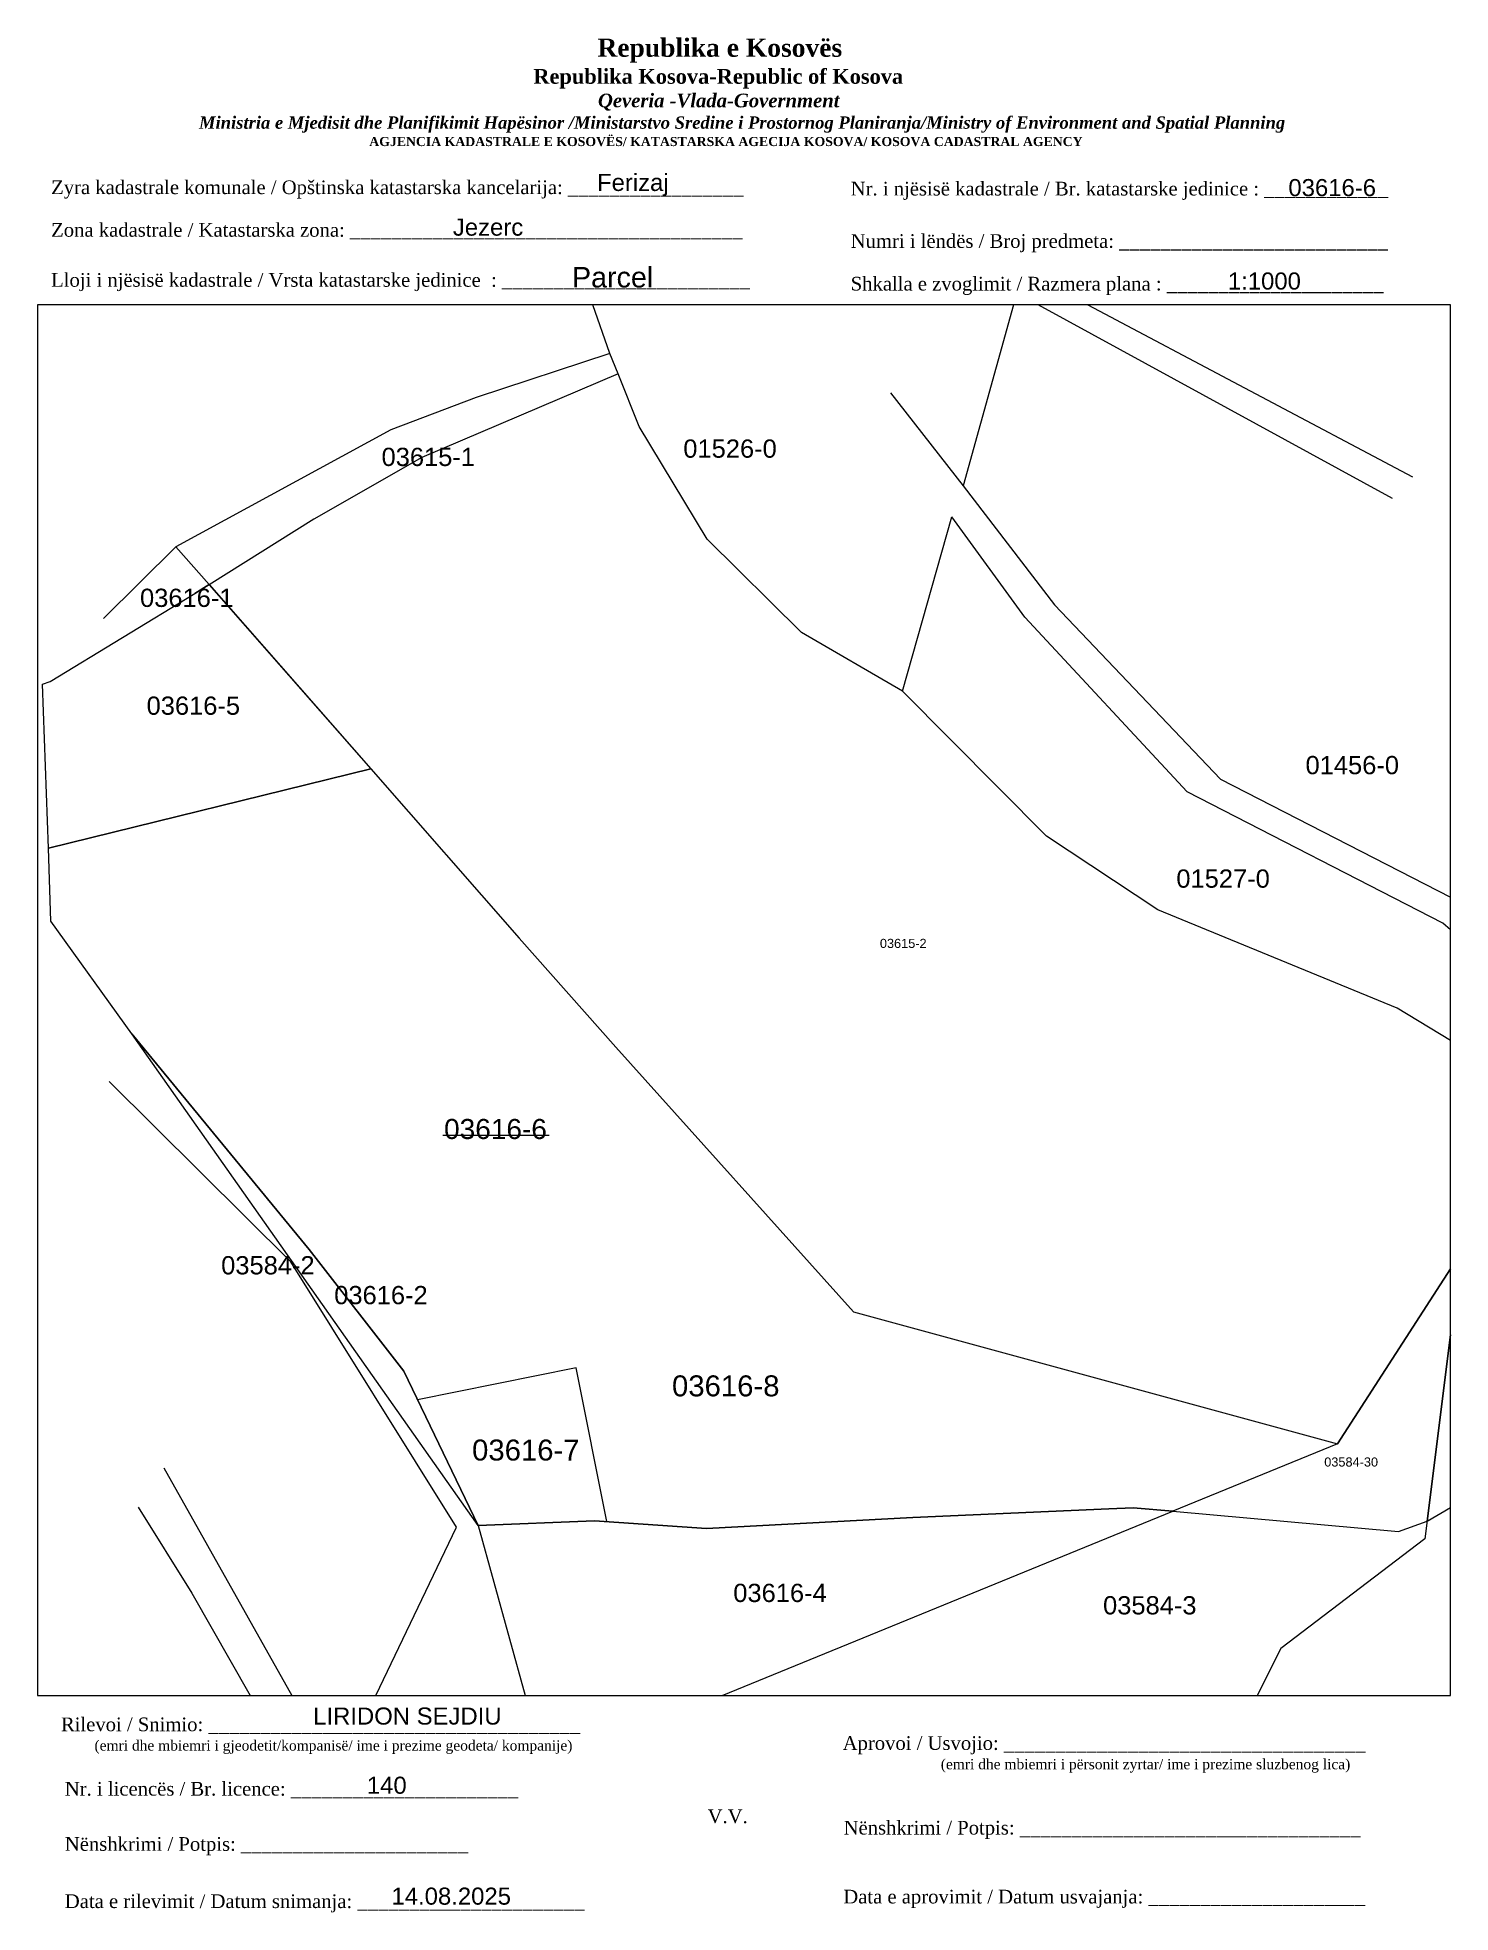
# Paper-space layout 'Manuali' of a CAD drawing. Header units: metres, sheet in millimetres. Extents: x 1 to 208, y 2 to 276.
# The model-space entities are those that its viewports show. They can reach past a viewport. Long polylines and large blocks are cut down to what shows.
import ezdxf

# ---------------------------------------------------------------- set-up
doc = ezdxf.new("R2010")
doc.units = ezdxf.units.M
doc.layers.get('0').update_dxf_attribs({"lineweight": 0})
for name, color, linetype, lineweight in [('Korniza e jashtme', 7, 'Continuous', 0), ('Nr Parceles Baze', 7, 'Continuous', 0), ('Nr-Kojshi', 251, 'Continuous', 0), ('Nr-Ri', 1, 'Continuous', 0), ('Parc-Kojshi', 251, 'Continuous', 0), ('Parc-Re', 1, 'Continuous', 0), ('Parcela Baze', 7, 'Continuous', 0)]:
    doc.layers.add(name, color=color, linetype=linetype, lineweight=lineweight)
doc.styles.get("Standard").update_dxf_attribs({"font": 'arial.ttf'})

msp = doc.modelspace()

# ---------------------------------------------------------------- linework, layer by layer
at = {"layer": 'Parc-Kojshi'}
for points in [[(7500186.61, 4691479.9), (7500183.16, 4691489.74)], [(7500231.8, 4691489.07), (7500274.65, 4691466.38)], [(7500231.24, 4691486.51), (7500225.37, 4691465.39)], [(7500272.46, 4691463.98), (7500231.24, 4691486.51)], [(7500186.61, 4691479.9), (7500171.95, 4691475.05)], [(7500187.51, 4691477.66), (7500186.61, 4691479.9)], [(7500217.37, 4691475.59), (7500225.37, 4691465.39)], [(7500171.95, 4691475.05), (7500162.57, 4691471.52)], [(7500162.57, 4691471.52), (7500139, 4691458.7)], [(7500225.37, 4691465.39), (7500235.36, 4691452.33)], [(7500218.72, 4691442.85), (7500224.1, 4691461.96)], [(7500232.12, 4691450.95), (7500224.1, 4691461.96)], [(7500139, 4691458.7), (7500131.05, 4691450.83)], [(7500139, 4691458.7), (7500142.66, 4691454.54)], [(7500142.66, 4691454.54), (7500141.09, 4691453.56)], [(7500142.66, 4691454.54), (7500142.9, 4691454.68)], [(7500249.93, 4691431.81), (7500232.12, 4691450.95)], [(7500235.36, 4691452.33), (7500253.57, 4691433.19)], [(7500218.72, 4691442.85), (7500207.63, 4691449.3)], [(7500234.51, 4691426.93), (7500218.72, 4691442.85)], [(7500253.57, 4691433.19), (7500279.47, 4691419.9)], [(7500277.96, 4691417.41), (7500249.93, 4691431.81)], [(7500246.71, 4691418.87), (7500234.51, 4691426.93)], [(7500279.47, 4691419.9), (7500293.5, 4691407.76)], [(7500272.96, 4691408.08), (7500246.71, 4691418.87)], [(7500176.66, 4691415.76), (7500187.26, 4691403.79)], [(7500289.57, 4691407.12), (7500277.96, 4691417.41)], [(7500279.7, 4691403.97), (7500272.96, 4691408.08)], [(7500172.16, 4691351.34), (7500134.16, 4691405.26)], [(7500134.16, 4691405.26), (7500153.62, 4691381.6)], [(7500151.6, 4691380.24), (7500131.68, 4691400.03)], [(7500153.62, 4691381.6), (7500164.01, 4691368.24)], [(7500266.41, 4691360.27), (7500279.94, 4691381.22)], [(7500279.94, 4691381.22), (7500276.01, 4691349.87)], [(7500169.77, 4691351.14), (7500151.6, 4691380.24)], [(7500164.01, 4691368.24), (7500172.16, 4691351.34)], [(7500137.69, 4691357.65), (7500156.7, 4691323.79)], [(7500134.86, 4691353.34), (7500140.75, 4691343.9)], [(7500179.5, 4691324.75), (7500248.36, 4691352.89)], [(7500197.2, 4691350.98), (7500219.84, 4691352.2)], [(7500219.84, 4691352.2), (7500241.33, 4691353.16)], [(7500241.33, 4691353.16), (7500243.99, 4691353.27)], [(7500243.99, 4691353.27), (7500248.36, 4691352.89)], [(7500156.7, 4691323.79), (7500169.77, 4691351.14)], [(7500172.16, 4691351.34), (7500184.91, 4691351.84)], [(7500172.16, 4691351.34), (7500179.5, 4691324.75)], [(7500184.91, 4691351.84), (7500197.2, 4691350.98)], [(7500276.01, 4691349.87), (7500260.19, 4691337.83)], [(7500140.75, 4691343.9), (7500147.73, 4691331.67)], [(7500260.19, 4691337.83), (7500256.79, 4691331.05)]]:
    msp.add_lwpolyline(points, dxfattribs=at)
at = {"layer": 'Parc-Kojshi', "flags": 128}
for points in [[(7500160.37, 4691434.34), (7500125.02, 4691425.62), (7500124.38, 4691443.61), (7500125.23, 4691443.92), (7500141.09, 4691453.56), (7500142.66, 4691454.54), (7500160.37, 4691434.34)], [(7500279.94, 4691381.22), (7500276.01, 4691349.87), (7500260.19, 4691337.83), (7500256.79, 4691331.05)]]:
    msp.add_lwpolyline(points, dxfattribs=at)
at = {"layer": 'Parc-Re', "color": 0, "flags": 128}
for points in [[(7500279.7, 4691403.97), (7500272.96, 4691408.08), (7500246.71, 4691418.87), (7500234.51, 4691426.93), (7500218.72, 4691442.85), (7500207.63, 4691449.3), (7500197.27, 4691459.54), (7500189.83, 4691471.9), (7500187.51, 4691477.66), (7500165.97, 4691468.5), (7500154.15, 4691461.73), (7500142.66, 4691454.53), (7500160.37, 4691434.34), (7500176.66, 4691415.76), (7500187.26, 4691403.79), (7500213.32, 4691374.75), (7500266.41, 4691360.27), (7500248.35, 4691352.89), (7500273.12, 4691350.68), (7500276.25, 4691351.79), (7500284.66, 4691356.73)], [(7500125.02, 4691425.62), (7500160.37, 4691434.34), (7500176.66, 4691415.76), (7500187.26, 4691403.79), (7500213.32, 4691374.75), (7500266.41, 4691360.27), (7500248.36, 4691352.89), (7500243.99, 4691353.27), (7500241.33, 4691353.16), (7500219.84, 4691352.2), (7500197.2, 4691350.98), (7500184.91, 4691351.84), (7500172.16, 4691351.34), (7500164.01, 4691368.24), (7500153.62, 4691381.6), (7500134.16, 4691405.26), (7500125.3, 4691417.62), (7500125.02, 4691425.62)]]:
    msp.add_lwpolyline(points, dxfattribs=at)
at = {"layer": 'Parc-Re', "flags": 128}
for points in [[(7500168.27, 4691394.13), (7500179.96, 4691394.13)], [(7500186.29, 4691351.75), (7500182.89, 4691368.61), (7500165.52, 4691365.11)], [(7500276.25, 4691351.79), (7500284.66, 4691356.73), (7500300.04, 4691362.51), (7500306.97, 4691365.07)]]:
    msp.add_lwpolyline(points, dxfattribs=at)
at = {"layer": 'Parcela Baze', "flags": 128}
for points in [[(7500286.02, 4691399.21), (7500279.7, 4691403.97), (7500272.96, 4691408.08), (7500246.71, 4691418.87), (7500234.51, 4691426.93), (7500218.72, 4691442.85), (7500207.63, 4691449.3), (7500197.27, 4691459.54), (7500189.83, 4691471.9), (7500187.51, 4691477.66), (7500165.97, 4691468.5), (7500154.15, 4691461.73), (7500142.66, 4691454.53), (7500160.37, 4691434.34), (7500176.66, 4691415.76), (7500187.26, 4691403.79), (7500213.32, 4691374.75), (7500266.41, 4691360.27), (7500279.94, 4691381.22), (7500285.63, 4691393.38), (7500290.09, 4691391.83), (7500288.54, 4691396.38)], [(7500299.41, 4691377.61), (7500298.74, 4691388.62), (7500290.09, 4691391.83), (7500285.63, 4691393.38), (7500279.94, 4691381.22), (7500276.25, 4691351.79), (7500284.66, 4691356.73), (7500300.04, 4691362.51), (7500306.97, 4691365.07), (7500301.54, 4691367.85)], [(7500279.94, 4691381.22), (7500266.41, 4691360.27), (7500248.35, 4691352.89), (7500273.12, 4691350.68), (7500276.25, 4691351.79)]]:
    msp.add_lwpolyline(points, close=True, dxfattribs=at)

# ---------------------------------------------------------------- texts
at = {"layer": 'Nr Parceles Baze'}
for s, height, p in [('03615-2', 1, (7500216.22, 4691414.68)), ('03616-6', 2.2, (7500168.42, 4691393.72)), ('03584-30', 1, (7500264.96, 4691357.79))]:
    msp.add_text(s, height=height, dxfattribs=at).set_placement(p)
at = {"layer": 'Nr-Kojshi'}
for s, p in [('03615-1', (7500161.56, 4691467.55)), ('01526-0', (7500194.66, 4691468.46)), ('03616-1', (7500135.07, 4691452.09)), ('03616-5', (7500135.79, 4691440.26)), ('01456-0', (7500262.91, 4691433.74)), ('01527-0', (7500248.74, 4691421.29)), ('03584-2', (7500143.97, 4691378.87)), ('03616-2', (7500156.37, 4691375.6)), ('03616-4', (7500200.14, 4691342.93)), ('03584-3', (7500240.7, 4691341.57))]:
    msp.add_text(s, height=2, dxfattribs=at).set_placement(p)
at = {"layer": 'Nr-Ri'}
for s, p in [('03616-8', (7500193.42, 4691365.49)), ('03616-7', (7500171.49, 4691358.45))]:
    msp.add_text(s, height=2.3, dxfattribs=at).set_placement(p)

psp = doc.layouts.new('Manuali')

# ---------------------------------------------------------------- texts
for s, p in [('03616-6', (183.92, 252.84)), ('Jezerc', (61.73, 247.06)), ('LIRIDON SEJDIU ', (41.3, 29.28)), ('140', (49.15, 19.16)), ('14.08.2025', (52.75, 2.94))]:
    psp.add_text(s, height=2.5).set_placement(p)
for s, insert, char_height, width, attachment_point in [('\\pi77.297;{\\fBook Antiqua|b1|i0|c0|p18;\\H1.333x;Republika e Kosovës\\fTimes New Roman|b1|i0|c0|p18;\\P\\pi67.927;\\fBook Antiqua|b1|i0|c0|p18;\\H0.8125x;Republika Kosova-Republic of Kosova\\fTimes New Roman|b1|i0|c0|p18;\\P\\pi77.378;\\fBook Antiqua|b1|i1|c0|p18;\\H0.9233x;Qeveria -Vlada-Government \\P\\pi13.032,l6,t23.033;\\fTimes New Roman|b1|i1|c0|p18;\\H0.9x;Ministria e Mjedisit dhe Planifikimit Hapësinor /Ministarstvo Sredine i Prostornog Planiranja/Ministry of Environment and Spatial Planning\\P\\pi43.931,l0,tz;\\fBook Antiqua|b1|i0|c0|p18;\\H0.7406x;AGJENCIA KADASTRALE E KOSOVËS/ KATASTARSKA AGECIJA KOSOVA/ KOSOVA CADASTRAL AGENCY}', (5.57, 275.89), 2, 191.8237, 1), ('{\\fTimes New Roman|b0|i0|c0|p18;Zyra kadastrale komunale / Opštinska katastarska kancelarija: _________________}', (2.98, 255.14), 2, 100.6873, 1), ('Ferizaj', (88.05, 254.47), 2.5, 9.9735, 5), ('{\\fTimes New Roman|b0|i0|c0|p18;Nr. i njësisë kadastrale / Br. katastarske jedinice : ____________}', (119.91, 254.94), 2, 79.9484, 1), ('{\\fTimes New Roman|b0|i0|c0|p18;Zona kadastrale / Katastarska zona: ______________________________________}', (2.98, 248.91), 2, 100.6873, 1), ('{\\fTimes New Roman|b0|i0|c0|p18;Numri i lëndës / Broj predmeta: __________________________}', (119.91, 247.28), 2, 79.9484, 1), ('{\\fTimes New Roman|b0|i0|c0|p18;Lloji i njësisë kadastrale / Vrsta katastarske jedinice  : ________________________}', (2.98, 241.59), 2, 100.6873, 1), ('{\\fArial|b0|i0|c0|p34;Parcel}', (85.09, 240.96), 3, 11.2939, 5), ('1:1000', (180.41, 240.41), 2.5, 10.1784, 5), ('{\\fTimes New Roman|b0|i0|c0|p18;Shkalla e zvoglimit / Razmera plana : _____________________}', (119.91, 241.04), 2, 79.9484, 1), ('{\\fTimes New Roman|b0|i0|c0|p18;Rilevoi / Snimio: ____________________________________\\P     \\H0.75x;(emri dhe mbiemri i gjeodetit/kompanisë/ ime i prezime geodeta/ kompanije)}', (42.38, 27.65), 2, 74.7958, 5), ('{\\fTimes New Roman|b0|i0|c0|p18; Aprovoi / Usvojio: ___________________________________\\P                    \\H0.75x;(emri dhe mbiemri i përsonit zyrtar/ ime i prezime sluzbenog lica)}', (117.98, 27.58), 2, 83.344, 1), ('{\\fTimes New Roman|b0|i0|c0|p18;Nr. i licencës / Br. licence: ______________________\\P                                }', (4.98, 20.89), 2, 83.344, 1), ('{\\fTimes New Roman|b0|i0|c0|p18;V.V.                                 }', (101.92, 15.84), 2, 5.7076, 5), ('{\\fTimes New Roman|b0|i0|c0|p18; Nënshkrimi / Potpis: _________________________________}', (118.12, 15.2), 2, 83.344, 1), ('{\\fTimes New Roman|b0|i0|c0|p18;Nënshkrimi / Potpis: ______________________\\P                                 }', (4.98, 12.82), 2, 83.344, 1), ('{\\fTimes New Roman|b0|i0|c0|p18;Data e rilevimit / Datum snimanja: ______________________\\P                                 }', (4.98, 4.45), 2, 83.344, 1), ('{\\fTimes New Roman|b0|i0|c0|p18; Data e aprovimit / Datum usvajanja: _____________________}', (118.07, 5.12), 2, 83.344, 1)]:
    psp.add_mtext(s, dxfattribs=dict(insert=insert, char_height=char_height, width=width, attachment_point=attachment_point))

# ---------------------------------------------------------------- viewports
at = {"layer": 'Korniza e jashtme', "view_target_point": (370776.43, 310629.57)}
psp.add_viewport(center=(104.31, 135.25), size=(206.65, 203.4046), view_center_point=(7129424.89, 4380779.39), view_height=152.5534, dxfattribs=at)

doc.saveas('drawing.dxf')
